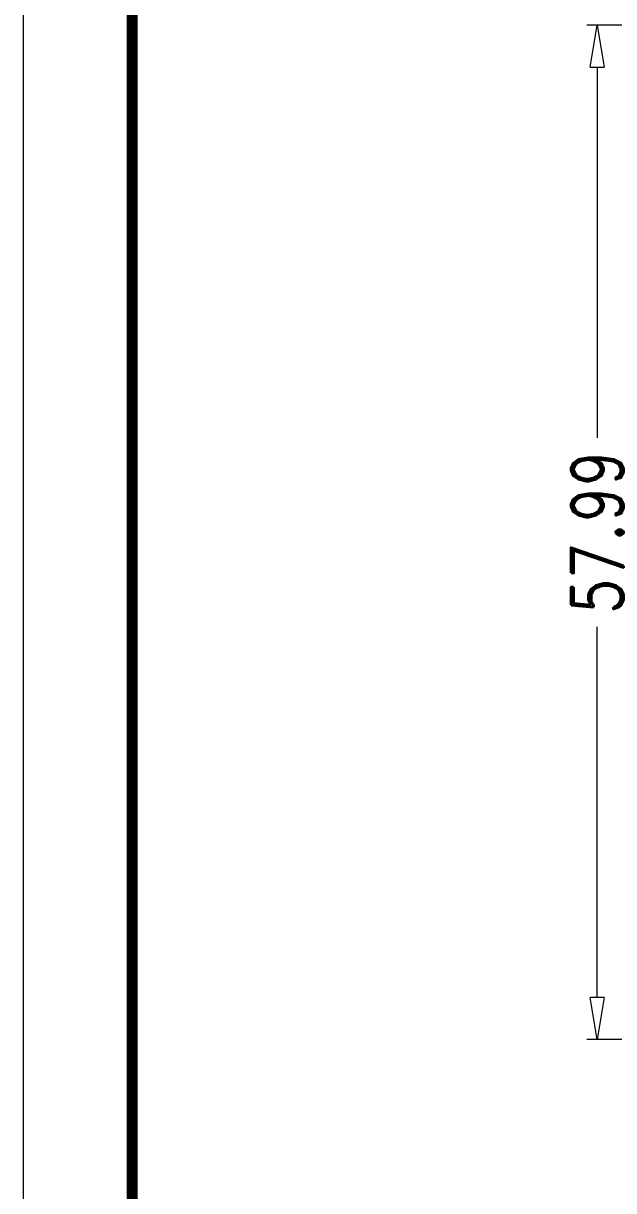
# Model space of a CAD drawing. Header units: millimetres. Extents: x 1751 to 2112, y -224 to 27.
# Drawn here: x 1751.4 to 1785.1, y -76.2 to -9.5 of the extents above; entities that cross this region are included whole.
import ezdxf

# ---------------------------------------------------------------- set-up
doc = ezdxf.new("R2010")
doc.units = ezdxf.units.MM
doc.layers.add('dim', color=3, linetype='Continuous', lineweight=9)
doc.layers.add('from', color=7, linetype='Continuous', lineweight=13)
doc.styles.add('ROMAND', font='romand.shx', dxfattribs={"width": 0.8, "bigfont": 'gbcbig.shx'})
doc.dimstyles.new('YanXiu', dxfattribs={"dimtxt": 2.5, "dimasz": 2.2, "dimexe": 1, "dimexo": 0, "dimgap": 0.66, "dimtad": 0, "dimzin": 1, "dimdsep": 46, "dimtxsty": 'ROMAND', "dimblk": 'CLOSEDBLANK', "dimcen": 0, "dimclrd": 3, "dimclre": 3, "dimclrt": 7, "dimazin": 0, "dimtfac": 1, "dimtofl": 0, "dimtmove": 0, "dimatfit": 3, "dimldrblk": 'CLOSEDBLANK', "dimfxl": 1, "dimlwd": 5, "dimlwe": 5, "dimarcsym": 0})

# ---------------------------------------------------------------- blocks, each defined once
blk = doc.blocks.new('_ClosedBlank')
at = {"color": 0, "linetype": 'ByBlock', "lineweight": -2}
for p, q in [((-1, 0.167), (0, 0)), ((-1, 0.167), (-1, -0.167)), ((0, 0), (-1, -0.167))]:
    blk.add_line(p, q, dxfattribs=at)
blk = doc.blocks.new('*D45')
at = {"layer": 'Defpoints', "color": 0, "transparency": 16777216}
for p in [(1796.187, -9.563), (1784.209, -67.554), (1796.189, -67.554)]:
    blk.add_point(p, dxfattribs=at)
at = {"layer": 'dim', "color": 3, "lineweight": 5, "transparency": 16777216}
for p, q in [((1796.187, -9.563), (1783.61, -9.563)), ((1784.209, -11.963), (1784.209, -33.159)), ((1784.209, -65.154), (1784.209, -43.958)), ((1796.189, -67.554), (1783.61, -67.554))]:
    blk.add_line(p, q, dxfattribs=at)
at = {"layer": 'dim', "color": 3, "lineweight": 5, "transparency": 16777216, "xscale": 2.4, "yscale": 2.4, "zscale": 2.4}
for p, rotation in [((1784.209, -9.563), 90), ((1784.209, -67.554), 270)]:
    blk.add_blockref('_ClosedBlank', p, dxfattribs=dict(at, rotation=rotation))
at = {"layer": 'dim', "color": 7, "transparency": 16777216, "insert": (1784.209, -38.558), "char_height": 3, "attachment_point": 5, "rotation": 90, "style": 'ROMAND'}
blk.add_mtext('57.99', dxfattribs=at)

msp = doc.modelspace()

# ---------------------------------------------------------------- linework, layer by layer
at = {"layer": 'from'}
msp.add_lwpolyline([(1751.383, -224.132), (2112.226, -224.132), (2112.226, 26.621), (1751.383, 26.621)], close=True, dxfattribs=at)
at = {"layer": 'from', "const_width": 0.622}
msp.add_lwpolyline([(1757.602, -217.913), (1757.602, 20.403), (2106.007, 20.403), (2106.007, -217.913), (1757.602, -217.913)], dxfattribs=at)

# ---------------------------------------------------------------- dimensions: what is measured, and where the dimension line sits
at = {"layer": 'dim'}
dim = msp.add_linear_dim(base=(1784.209, -67.554), p1=(1796.187, -9.563), p2=(1796.189, -67.554), angle=90, dimstyle='YanXiu', override={"dimtxt": 3, "dimasz": 2.4, "dimexe": 0.5997, "dimgap": 0.5997}, dxfattribs=at)
dim.commit()
dim.dimension.update_dxf_attribs({"geometry": '*D45', "text_midpoint": (1784.209, -38.558)})

doc.saveas('drawing.dxf')
